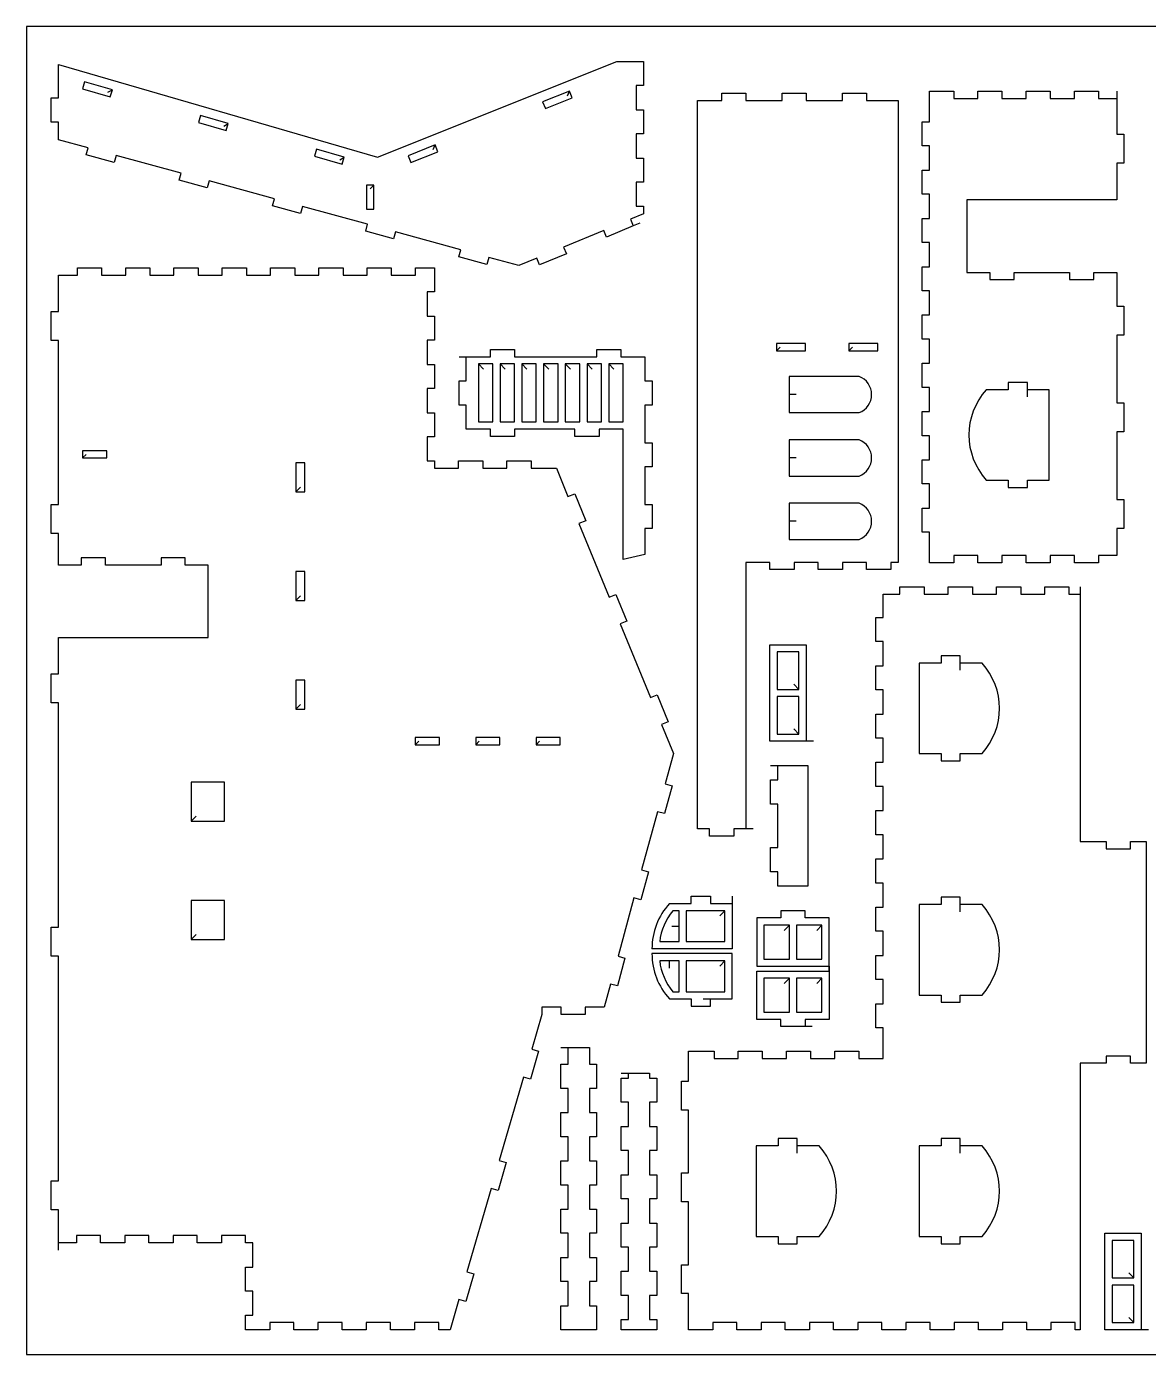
# Model space of a CAD drawing. Extents: x 0 to 800, y 0 to 550.
# Drawn here: x 0 to 465, y 0 to 550 of the extents above; entities that cross this region are included whole.
import ezdxf

# ---------------------------------------------------------------- set-up
doc = ezdxf.new("R2010")
doc.units = 0
doc.header["$MEASUREMENT"] = 0
doc.layers.add('DEFAULT', color=7, linetype='Continuous')
doc.layers.add('Layer1', color=150, linetype='Continuous')

msp = doc.modelspace()

# ---------------------------------------------------------------- linework, layer by layer
at = {"layer": 'DEFAULT'}
for p, q in [((13.1776, 520.4384), (13.1776, 534.2946)), ((13.1776, 534.2946), (145.3097, 495.8545)), ((145.3097, 495.8545), (244.4412, 535.5557)), ((244.4412, 535.5557), (255.5104, 535.5557)), ((255.5104, 535.5557), (255.5104, 525.5557)), ((24.006, 527.1472), (23.168, 524.2667)), ((23.168, 524.2667), (34.6903, 520.9146)), ((35.5283, 523.7952), (24.006, 527.1472)), ((33.669, 522.7739), (35.5283, 523.7952)), ((34.6903, 520.9146), (35.5283, 523.7952)), ((224.8575, 523.2725), (213.7177, 518.8112)), ((224.0227, 521.3224), (224.8575, 523.2725)), ((225.9729, 520.4876), (224.8575, 523.2725)), ((255.5104, 525.5557), (252.5104, 525.5557)), ((252.5104, 525.5557), (252.5104, 515.5557)), ((373.9442, 510.5479), (373.9442, 523.1979)), ((373.9442, 523.1979), (383.9442, 523.1979)), ((383.9442, 523.1979), (383.9442, 520.1979)), ((393.9442, 520.1979), (393.9442, 523.1979)), ((393.9442, 523.1979), (403.9442, 523.1979)), ((403.9442, 523.1979), (403.9442, 520.1979)), ((413.9442, 520.1979), (413.9442, 523.1979)), ((413.9442, 523.1979), (423.9442, 523.1979)), ((423.9442, 523.1979), (423.9442, 520.1979)), ((433.9442, 520.1979), (433.9442, 523.1979)), ((433.9442, 523.1979), (443.9442, 523.1979)), ((443.9442, 523.1979), (443.9442, 520.1979)), ((451.4442, 523.1979), (451.4442, 520.1979)), ((10.1776, 510.4384), (10.1776, 520.4384)), ((10.1776, 520.4384), (13.1776, 520.4384)), ((213.7177, 518.8112), (214.833, 516.0262)), ((214.833, 516.0262), (225.9729, 520.4876)), ((277.8703, 217.6518), (277.8703, 519.3756)), ((277.8703, 519.3756), (287.8703, 519.3756)), ((287.8703, 519.3756), (287.8703, 522.3756)), ((287.8703, 522.3756), (297.8703, 522.3756)), ((297.8703, 522.3756), (297.8703, 519.3756)), ((297.8703, 519.3756), (312.8703, 519.3756)), ((312.8703, 519.3756), (312.8703, 522.3756)), ((312.8703, 522.3756), (322.8703, 522.3756)), ((322.8703, 522.3756), (322.8703, 519.3756)), ((322.8703, 519.3756), (337.8703, 519.3756)), ((337.8703, 519.3756), (337.8703, 522.3756)), ((337.8703, 522.3756), (347.8703, 522.3756)), ((347.8703, 522.3756), (347.8703, 519.3756)), ((347.8703, 519.3756), (360.9442, 519.3756)), ((360.9442, 519.3756), (360.9442, 328.0793)), ((383.9442, 520.1979), (393.9442, 520.1979)), ((403.9442, 520.1979), (413.9442, 520.1979)), ((423.9442, 520.1979), (433.9442, 520.1979)), ((443.9442, 520.1979), (451.4442, 520.1979)), ((451.4442, 520.1979), (451.4442, 505.4319)), ((72.0156, 513.1802), (71.1776, 510.2997)), ((83.538, 509.8281), (72.0156, 513.1802)), ((252.5104, 515.5557), (255.5104, 515.5557)), ((255.5104, 515.5557), (255.5104, 505.5557)), ((13.1776, 510.4384), (10.1776, 510.4384)), ((13.1776, 503.1182), (13.1776, 510.4384)), ((71.1776, 510.2997), (82.6999, 506.9476)), ((81.6787, 508.8069), (83.538, 509.8281)), ((82.6999, 506.9476), (83.538, 509.8281)), ((370.9442, 500.5479), (370.9442, 510.5479)), ((370.9442, 510.5479), (373.9442, 510.5479)), ((25.4707, 499.7573), (13.1776, 503.1182)), ((169.1584, 500.9656), (158.0186, 496.5042)), ((168.3236, 499.0154), (169.1584, 500.9656)), ((170.2737, 498.1806), (169.1583, 500.9656)), ((255.5104, 505.5557), (252.5104, 505.5557)), ((252.5104, 505.5557), (252.5104, 495.5557)), ((373.9442, 500.5479), (370.9442, 500.5479)), ((373.9442, 490.5479), (373.9442, 500.5479)), ((451.4442, 505.4319), (454.4442, 505.4319)), ((454.4442, 505.4319), (454.4442, 493.4319)), ((24.6796, 496.8635), (25.4707, 499.7573)), ((36.2548, 493.6989), (24.6796, 496.8635)), ((37.0459, 496.5927), (36.2548, 493.6989)), ((64.0547, 489.2085), (37.0459, 496.5927)), ((120.0253, 499.2132), (119.1872, 496.3326)), ((119.1872, 496.3326), (130.7095, 492.9806)), ((131.5476, 495.8611), (120.0253, 499.2132)), ((129.6883, 494.8399), (131.5476, 495.8611)), ((130.7095, 492.9806), (131.5476, 495.8611)), ((158.0186, 496.5042), (159.1339, 493.7192)), ((159.1339, 493.7192), (170.2737, 498.1806)), ((252.5104, 495.5557), (255.5104, 495.5557)), ((255.5104, 495.5557), (255.5104, 485.5557)), ((370.9442, 480.5479), (370.9442, 490.5479)), ((370.9442, 490.5479), (373.9442, 490.5479)), ((454.4442, 493.4319), (451.4442, 493.4319)), ((451.4442, 493.4319), (451.4442, 478.1979)), ((63.2635, 486.3147), (64.0547, 489.2085)), ((74.8387, 483.1501), (63.2635, 486.3147)), ((75.6299, 486.0439), (74.8387, 483.1501)), ((102.6387, 478.6597), (75.6299, 486.0439)), ((143.8012, 484.3462), (140.8012, 484.3462)), ((140.8012, 484.3462), (140.8012, 474.3462)), ((142.3012, 482.8462), (143.8012, 484.3462)), ((143.8012, 474.3462), (143.8012, 484.3462)), ((255.5104, 485.5557), (252.5104, 485.5557)), ((252.5104, 485.5557), (252.5104, 475.5557)), ((101.8475, 475.7659), (102.6387, 478.6597)), ((373.9442, 480.5479), (370.9442, 480.5479)), ((373.9442, 470.5479), (373.9442, 480.5479)), ((113.4227, 472.6013), (101.8475, 475.7659)), ((114.2139, 475.4951), (113.4227, 472.6013)), ((141.2227, 468.111), (114.2139, 475.4951)), ((140.8012, 474.3462), (143.8012, 474.3462)), ((252.5104, 475.5557), (255.5104, 475.5557)), ((255.5104, 475.5557), (255.5104, 472.4818)), ((451.4442, 478.1979), (389.4442, 478.1979)), ((389.4442, 478.1979), (389.4442, 448.1979)), ((140.4315, 465.2172), (141.2227, 468.111)), ((255.5104, 472.4818), (250.07, 470.2131)), ((250.07, 470.2131), (251.2246, 467.4442)), ((253.9935, 468.5989), (251.2246, 467.4442)), ((370.9442, 460.5479), (370.9442, 470.5479)), ((370.9442, 470.5479), (373.9442, 470.5479)), ((152.0067, 462.0525), (140.4315, 465.2172)), ((152.7979, 464.9463), (152.0067, 462.0525)), ((179.8066, 457.5622), (152.7979, 464.9463)), ((238.9944, 465.5946), (222.381, 458.6668)), ((240.149, 462.8257), (238.9944, 465.5946)), ((251.2246, 467.4442), (240.149, 462.8257)), ((179.0155, 454.6684), (179.8066, 457.5622)), ((222.381, 458.6668), (223.5356, 455.8979)), ((373.9442, 460.5479), (370.9442, 460.5479)), ((373.9442, 450.5479), (373.9442, 460.5479)), ((190.5907, 451.5038), (179.0155, 454.6684)), ((191.3818, 454.3976), (190.5907, 451.5038)), ((203.9216, 450.9692), (191.3818, 454.3976)), ((211.3054, 454.0482), (203.9216, 450.9692)), ((212.46, 451.2793), (211.3054, 454.0482)), ((223.5356, 455.8979), (212.46, 451.2793)), ((13.1777, 431.9984), (13.1777, 446.9984)), ((13.1777, 446.9984), (21.0527, 446.9984)), ((21.0527, 446.9984), (21.0527, 449.9984)), ((21.0527, 449.9984), (31.0527, 449.9984)), ((31.0527, 449.9984), (31.0527, 446.9984)), ((31.0527, 446.9984), (41.0527, 446.9984)), ((41.0527, 446.9984), (41.0527, 449.9984)), ((41.0527, 449.9984), (51.0527, 449.9984)), ((51.0527, 449.9984), (51.0527, 446.9984)), ((51.0527, 446.9984), (61.0527, 446.9984)), ((61.0527, 446.9984), (61.0527, 449.9984)), ((61.0527, 449.9984), (71.0527, 449.9984)), ((71.0527, 449.9984), (71.0527, 446.9984)), ((71.0527, 446.9984), (81.0527, 446.9984)), ((81.0527, 446.9984), (81.0527, 449.9984)), ((81.0527, 449.9984), (91.0527, 449.9984)), ((91.0527, 449.9984), (91.0527, 446.9984)), ((91.0527, 446.9984), (101.0527, 446.9984)), ((101.0527, 446.9984), (101.0527, 449.9984)), ((101.0527, 449.9984), (111.0527, 449.9984)), ((111.0527, 449.9984), (111.0527, 446.9984)), ((111.0527, 446.9984), (121.0527, 446.9984)), ((121.0527, 446.9984), (121.0527, 449.9984)), ((121.0527, 449.9984), (131.0527, 449.9984)), ((131.0527, 449.9984), (131.0527, 446.9984)), ((131.0527, 446.9984), (141.0527, 446.9984)), ((141.0527, 446.9984), (141.0527, 449.9984)), ((141.0527, 449.9984), (151.0527, 449.9984)), ((151.0527, 449.9984), (151.0527, 446.9984)), ((151.0527, 446.9984), (161.0527, 446.9984)), ((161.0527, 446.9984), (161.0527, 449.9984)), ((161.0527, 449.9984), (168.9277, 449.9984)), ((168.9277, 449.9984), (168.9277, 440.0678)), ((370.9442, 440.5479), (370.9442, 450.5479)), ((370.9442, 450.5479), (373.9442, 450.5479)), ((389.4442, 448.1979), (398.9442, 448.1979)), ((398.9442, 448.1979), (398.9442, 445.1979)), ((408.9442, 445.1979), (408.9442, 448.1979)), ((408.9442, 448.1979), (431.9442, 448.1979)), ((431.9442, 448.1979), (431.9442, 445.1979)), ((441.9442, 445.1979), (441.9442, 448.1979)), ((441.9442, 448.1979), (451.4442, 448.1979)), ((451.4442, 448.1979), (451.4442, 434.133)), ((168.9277, 440.0678), (165.9277, 440.0678)), ((165.9277, 440.0678), (165.9277, 430.0678)), ((373.9442, 440.5479), (370.9442, 440.5479)), ((373.9442, 430.5479), (373.9442, 440.5479)), ((398.9442, 445.1979), (408.9442, 445.1979)), ((431.9442, 445.1979), (441.9442, 445.1979)), ((10.1777, 419.9984), (10.1777, 431.9984)), ((10.1777, 431.9984), (13.1777, 431.9984)), ((165.9277, 430.0678), (168.9277, 430.0678)), ((168.9277, 430.0678), (168.9277, 420.0678)), ((370.9442, 420.5479), (370.9442, 430.5479)), ((370.9442, 430.5479), (373.9442, 430.5479)), ((451.4442, 434.133), (454.4442, 434.133)), ((454.4442, 434.133), (454.4442, 422.133)), ((13.1777, 419.9984), (10.1777, 419.9984)), ((13.1777, 351.9984), (13.1777, 419.9984)), ((168.9277, 420.0678), (165.9277, 420.0678)), ((165.9277, 420.0678), (165.9277, 410.0678)), ((322.5703, 418.7429), (310.5703, 418.7429)), ((310.5703, 418.7429), (310.5703, 415.7429)), ((322.5703, 415.7429), (322.5703, 418.7429)), ((352.5703, 418.7429), (340.5703, 418.7429)), ((340.5703, 418.7429), (340.5703, 415.7429)), ((352.5703, 415.7429), (352.5703, 418.7429)), ((373.9442, 420.5479), (370.9442, 420.5479)), ((373.9442, 410.5479), (373.9442, 420.5479)), ((454.4442, 422.133), (451.4442, 422.133)), ((451.4442, 422.133), (451.4442, 394.133)), ((179.1055, 413.2455), (182.1055, 413.2455)), ((182.1055, 413.2455), (192.1055, 413.2455)), ((182.1055, 403.2455), (182.1055, 413.2455)), ((192.1055, 413.2455), (192.1055, 416.2455)), ((192.1055, 416.2455), (202.1055, 416.2455)), ((202.1055, 416.2455), (202.1055, 413.2455)), ((202.1055, 413.2455), (236.1055, 413.2455)), ((236.1055, 413.2455), (236.1055, 416.2455)), ((236.1055, 416.2455), (246.1055, 416.2455)), ((246.1055, 416.2455), (246.1055, 413.2455)), ((246.1055, 413.2455), (256.1055, 413.2455)), ((256.1055, 413.2455), (256.1055, 403.2455)), ((312.0703, 417.2429), (310.5703, 415.7429)), ((310.5703, 415.7429), (322.5703, 415.7429)), ((342.0703, 417.2429), (340.5703, 415.7429)), ((340.5703, 415.7429), (352.5703, 415.7429)), ((165.9277, 410.0678), (168.9277, 410.0678)), ((168.9277, 410.0678), (168.9277, 400.0678)), ((189.2268, 408.1242), (187.1055, 410.2455)), ((187.1055, 410.2455), (187.1055, 386.2455)), ((193.1055, 410.2455), (187.1055, 410.2455)), ((193.1055, 386.2455), (193.1055, 410.2455)), ((198.2268, 408.1242), (196.1055, 410.2455)), ((196.1055, 410.2455), (196.1055, 386.2455)), ((202.1055, 410.2455), (196.1055, 410.2455)), ((202.1055, 386.2455), (202.1055, 410.2455)), ((207.2268, 408.1242), (205.1055, 410.2455)), ((205.1055, 410.2455), (205.1055, 386.2455)), ((211.1055, 410.2455), (205.1055, 410.2455)), ((211.1055, 386.2455), (211.1055, 410.2455)), ((216.2268, 408.1242), (214.1055, 410.2455)), ((214.1055, 410.2455), (214.1055, 386.2455)), ((220.1055, 410.2455), (214.1055, 410.2455)), ((220.1055, 386.2455), (220.1055, 410.2455)), ((225.2268, 408.1242), (223.1055, 410.2455)), ((223.1055, 410.2455), (223.1055, 386.2455)), ((229.1055, 410.2455), (223.1055, 410.2455)), ((229.1055, 386.2455), (229.1055, 410.2455)), ((234.2268, 408.1242), (232.1055, 410.2455)), ((232.1055, 410.2455), (232.1055, 386.2455)), ((238.1055, 410.2455), (232.1055, 410.2455)), ((238.1055, 386.2455), (238.1055, 410.2455)), ((243.2268, 408.1242), (241.1055, 410.2455)), ((241.1055, 410.2455), (241.1055, 386.2455)), ((247.1055, 410.2455), (241.1055, 410.2455)), ((247.1055, 386.2455), (247.1055, 410.2455)), ((370.9442, 400.5479), (370.9442, 410.5479)), ((370.9442, 410.5479), (373.9442, 410.5479)), ((179.1055, 393.2455), (179.1055, 403.2455)), ((179.1055, 403.2455), (182.1055, 403.2455)), ((256.1055, 403.2455), (259.1055, 403.2455)), ((259.1055, 403.2455), (259.1055, 393.2455)), ((344.7442, 405.0793), (315.7442, 405.0793)), ((315.7442, 405.0793), (315.7442, 397.5793)), ((414.4442, 402.6015), (406.4442, 402.6015)), ((406.4442, 402.6015), (406.4442, 399.6015)), ((414.4442, 399.6015), (414.4442, 402.6015)), ((168.9277, 400.0678), (165.9277, 400.0678)), ((165.9277, 400.0678), (165.9277, 390.0678)), ((318.7442, 397.5793), (315.7442, 397.5793)), ((315.7442, 397.5793), (315.7442, 390.0793)), ((373.9442, 400.5479), (370.9442, 400.5479)), ((373.9442, 390.5479), (373.9442, 400.5479)), ((406.4442, 399.6015), (397.4442, 399.6015)), ((414.4442, 396.6015), (414.4442, 399.6015)), ((423.4442, 399.6015), (414.4442, 399.6015)), ((423.4442, 362.1015), (423.4442, 399.6015)), ((182.1055, 393.2455), (179.1055, 393.2455)), ((182.1055, 383.2455), (182.1055, 393.2455)), ((259.1055, 393.2455), (256.1055, 393.2455)), ((256.1055, 393.2455), (256.1055, 377.6455)), ((370.9442, 380.5479), (370.9442, 390.5479)), ((370.9442, 390.5479), (373.9442, 390.5479)), ((451.4442, 394.133), (454.4442, 394.133)), ((454.4442, 394.133), (454.4442, 382.133)), ((165.9277, 390.0678), (168.9277, 390.0678)), ((168.9277, 390.0678), (168.9277, 380.0678)), ((187.1055, 386.2455), (193.1055, 386.2455)), ((196.1055, 386.2455), (202.1055, 386.2455)), ((205.1055, 386.2455), (211.1055, 386.2455)), ((214.1055, 386.2455), (220.1055, 386.2455)), ((223.1055, 386.2455), (229.1055, 386.2455)), ((232.1055, 386.2455), (238.1055, 386.2455)), ((241.1055, 386.2455), (247.1055, 386.2455)), ((315.7442, 390.0793), (344.7442, 390.0793)), ((168.9277, 380.0678), (165.9277, 380.0678)), ((165.9277, 380.0678), (165.9277, 370.0678)), ((192.1055, 383.2455), (182.1055, 383.2455)), ((192.1055, 380.2455), (192.1055, 383.2455)), ((202.1055, 380.2455), (192.1055, 380.2455)), ((227.1055, 383.2455), (202.1055, 383.2455)), ((202.1055, 383.2455), (202.1055, 380.2455)), ((227.1055, 380.2455), (227.1055, 383.2455)), ((237.1055, 380.2455), (227.1055, 380.2455)), ((247.1055, 383.2455), (237.1055, 383.2455)), ((237.1055, 383.2455), (237.1055, 380.2455)), ((247.1055, 329.3232), (247.1055, 383.2455)), ((373.9442, 380.5479), (370.9442, 380.5479)), ((373.9442, 370.5479), (373.9442, 380.5479)), ((454.4442, 382.133), (451.4442, 382.133)), ((451.4442, 382.133), (451.4442, 354.133)), ((33.1777, 374.3109), (23.1777, 374.3109)), ((23.1777, 374.3109), (23.1777, 371.3109)), ((33.1777, 371.3109), (33.1777, 374.3109)), ((256.1055, 377.6455), (259.1055, 377.6455)), ((259.1055, 377.6455), (259.1055, 367.6455)), ((344.7442, 378.8293), (315.7442, 378.8293)), ((315.7442, 378.8293), (315.7442, 371.3293)), ((24.6777, 372.8109), (23.1777, 371.3109)), ((23.1777, 371.3109), (33.1777, 371.3109)), ((115.2878, 369.3109), (111.4939, 369.3109)), ((111.4939, 369.3109), (111.4939, 357.3109)), ((115.2878, 357.3109), (115.2878, 369.3109)), ((165.9277, 370.0678), (168.9277, 370.0678)), ((168.9277, 370.0678), (168.9277, 367.0678)), ((178.9277, 367.0678), (178.9277, 370.0678)), ((178.9277, 370.0678), (188.9277, 370.0678)), ((188.9277, 370.0678), (188.9277, 367.0678)), ((198.9277, 367.0678), (198.9277, 370.0678)), ((198.9277, 370.0678), (208.9277, 370.0678)), ((208.9277, 370.0678), (208.9277, 367.0678)), ((318.7442, 371.3293), (315.7442, 371.3293)), ((315.7442, 371.3293), (315.7442, 363.8293)), ((370.9442, 360.5479), (370.9442, 370.5479)), ((370.9442, 370.5479), (373.9442, 370.5479)), ((168.9277, 367.0678), (178.9277, 367.0678)), ((188.9277, 367.0678), (198.9277, 367.0678)), ((208.9277, 367.0678), (219.391, 367.0678)), ((219.391, 367.0678), (224.2186, 355.3017)), ((259.1055, 367.6455), (256.1055, 367.6455)), ((256.1055, 367.6455), (256.1055, 352.0455)), ((315.7442, 363.8293), (344.7442, 363.8293)), ((113.3909, 359.2078), (111.4939, 357.3109)), ((373.9442, 360.5479), (370.9442, 360.5479)), ((373.9442, 350.5479), (373.9442, 360.5479)), ((397.4442, 362.1015), (406.4442, 362.1015)), ((406.4442, 362.1015), (406.4442, 359.1015)), ((406.4442, 359.1015), (414.4442, 359.1015)), ((414.4442, 359.1015), (414.4442, 362.1015)), ((414.4442, 362.1015), (423.4442, 362.1015)), ((111.4939, 357.3109), (115.2878, 357.3109)), ((224.2186, 355.3017), (226.9941, 356.4405)), ((226.9941, 356.4405), (231.5491, 345.3386)), ((256.1055, 352.0455), (259.1055, 352.0455)), ((259.1055, 352.0455), (259.1055, 342.0455)), ((344.7442, 352.5793), (315.7442, 352.5793)), ((315.7442, 352.5793), (315.7442, 345.0793)), ((451.4442, 354.133), (454.4442, 354.133)), ((454.4442, 354.133), (454.4442, 342.133)), ((10.1777, 339.9984), (10.1777, 351.9984)), ((10.1777, 351.9984), (13.1777, 351.9984)), ((370.9442, 340.5479), (370.9442, 350.5479)), ((370.9442, 350.5479), (373.9442, 350.5479)), ((231.5491, 345.3386), (228.7737, 344.1998)), ((228.7737, 344.1998), (241.3, 313.6697)), ((259.1055, 342.0455), (256.1055, 342.0455)), ((256.1055, 342.0455), (256.1055, 331.3162)), ((318.7442, 345.0793), (315.7442, 345.0793)), ((315.7442, 345.0793), (315.7442, 337.5793)), ((454.4442, 342.133), (451.4442, 342.133)), ((451.4442, 342.133), (451.4442, 330.9015)), ((13.1777, 339.9984), (10.1777, 339.9984)), ((13.1777, 326.9294), (13.1777, 339.9984)), ((315.7442, 337.5793), (344.7442, 337.5793)), ((373.9442, 340.5479), (370.9442, 340.5479)), ((373.9442, 327.9015), (373.9442, 340.5479)), ((256.1055, 331.3162), (247.1055, 329.3232)), ((393.9442, 330.9015), (383.9442, 330.9015)), ((383.9442, 330.9015), (383.9442, 327.9015)), ((393.9442, 327.9015), (393.9442, 330.9015)), ((413.9442, 330.9015), (403.9442, 330.9015)), ((403.9442, 330.9015), (403.9442, 327.9015)), ((413.9442, 327.9015), (413.9442, 330.9015)), ((433.9442, 330.9015), (423.9442, 330.9015)), ((423.9442, 330.9015), (423.9442, 327.9015)), ((433.9442, 327.9015), (433.9442, 330.9015)), ((451.4442, 330.9015), (443.9442, 330.9015)), ((443.9442, 330.9015), (443.9442, 327.9015)), ((22.6777, 326.9294), (13.1777, 326.9294)), ((32.6777, 329.9294), (22.6777, 329.9294)), ((22.6777, 329.9294), (22.6777, 326.9294)), ((32.6777, 326.9294), (32.6777, 329.9294)), ((55.6777, 326.9294), (32.6777, 326.9294)), ((65.6777, 329.9294), (55.6777, 329.9294)), ((55.6777, 329.9294), (55.6777, 326.9294)), ((65.6777, 326.9294), (65.6777, 329.9294)), ((75.1777, 326.9294), (65.6777, 326.9294)), ((75.1777, 296.9294), (75.1777, 326.9294)), ((307.8703, 328.0793), (297.8703, 328.0793)), ((297.8703, 328.0793), (297.8703, 217.6518)), ((307.8703, 325.0793), (307.8703, 328.0793)), ((317.8703, 325.0793), (307.8703, 325.0793)), ((327.8703, 328.0793), (317.8703, 328.0793)), ((317.8703, 328.0793), (317.8703, 325.0793)), ((327.8703, 325.0793), (327.8703, 328.0793)), ((337.8703, 325.0793), (327.8703, 325.0793)), ((347.8703, 328.0793), (337.8703, 328.0793)), ((337.8703, 328.0793), (337.8703, 325.0793)), ((347.8703, 325.0793), (347.8703, 328.0793)), ((357.8703, 325.0793), (347.8703, 325.0793)), ((360.9442, 328.0793), (357.8703, 328.0793)), ((357.8703, 328.0793), (357.8703, 325.0793)), ((383.9442, 327.9015), (373.9442, 327.9015)), ((403.9442, 327.9015), (393.9442, 327.9015)), ((423.9442, 327.9015), (413.9442, 327.9015)), ((443.9442, 327.9015), (433.9442, 327.9015)), ((115.2878, 324.3109), (111.4939, 324.3109)), ((111.4939, 324.3109), (111.4939, 312.3109)), ((115.2878, 312.3109), (115.2878, 324.3109)), ((113.3909, 314.2078), (111.4939, 312.3109)), ((241.3, 313.6697), (244.0755, 314.8085)), ((244.0755, 314.8085), (248.6305, 303.7066)), ((354.6865, 305.2552), (354.6865, 314.9015)), ((354.6865, 314.9015), (361.6865, 314.9015)), ((361.6865, 314.9015), (361.6865, 317.9015)), ((361.6865, 317.9015), (371.6865, 317.9015)), ((371.6865, 317.9015), (371.6865, 314.9015)), ((371.6865, 314.9015), (381.6865, 314.9015)), ((381.6865, 314.9015), (381.6865, 317.9015)), ((381.6865, 317.9015), (391.6865, 317.9015)), ((391.6865, 317.9015), (391.6865, 314.9015)), ((391.6865, 314.9015), (401.6865, 314.9015)), ((401.6865, 314.9015), (401.6865, 317.9015)), ((401.6865, 317.9015), (411.6865, 317.9015)), ((411.6865, 317.9015), (411.6865, 314.9015)), ((411.6865, 314.9015), (421.6865, 314.9015)), ((421.6865, 314.9015), (421.6865, 317.9015)), ((421.6865, 317.9015), (431.6865, 317.9015)), ((431.6865, 317.9015), (431.6865, 314.9015)), ((431.6865, 314.9015), (436.3797, 314.9015)), ((436.3797, 317.9015), (436.3797, 314.9015)), ((436.3797, 314.9015), (436.3797, 212.4324)), ((111.4939, 312.3109), (115.2878, 312.3109)), ((248.6305, 303.7066), (245.8551, 302.5679)), ((245.8551, 302.5679), (258.3815, 272.0377)), ((351.6865, 295.2552), (351.6865, 305.2552)), ((351.6865, 305.2552), (354.6865, 305.2552)), ((13.1777, 281.9098), (13.1777, 296.9294)), ((13.1777, 296.9294), (75.1777, 296.9294)), ((307.8703, 253.9607), (307.8703, 293.9607)), ((307.8703, 293.9607), (322.8703, 293.9607)), ((322.8703, 293.9607), (322.8703, 253.9607)), ((354.6865, 295.2552), (351.6865, 295.2552)), ((354.6865, 285.2552), (354.6865, 295.2552)), ((319.8703, 290.9607), (310.8703, 290.9607)), ((310.8703, 290.9607), (310.8703, 275.4607)), ((319.8703, 275.4607), (319.8703, 290.9607)), ((378.6865, 286.3777), (369.6865, 286.3777)), ((369.6865, 286.3777), (369.6865, 248.8777)), ((386.6865, 289.3777), (378.6865, 289.3777)), ((378.6865, 289.3777), (378.6865, 286.3777)), ((386.6865, 286.3777), (386.6865, 289.3777)), ((386.6865, 283.3777), (386.6865, 286.3777)), ((395.6865, 286.3777), (386.6865, 286.3777)), ((10.1777, 269.9098), (10.1777, 281.9098)), ((10.1777, 281.9098), (13.1777, 281.9098)), ((351.6865, 275.2552), (351.6865, 285.2552)), ((351.6865, 285.2552), (354.6865, 285.2552)), ((115.2878, 279.3109), (111.4939, 279.3109)), ((111.4939, 279.3109), (111.4939, 267.3109)), ((115.2878, 267.3109), (115.2878, 279.3109)), ((310.8703, 275.4607), (319.8703, 275.4607)), ((317.7489, 277.5821), (319.8703, 275.4607)), ((354.6865, 275.2552), (351.6865, 275.2552)), ((354.6865, 265.2552), (354.6865, 275.2552)), ((13.1777, 269.9098), (10.1777, 269.9098)), ((13.1777, 176.9098), (13.1777, 269.9098)), ((258.3815, 272.0377), (261.157, 273.1765)), ((261.157, 273.1765), (265.7122, 262.0746)), ((319.8703, 272.4607), (310.8703, 272.4607)), ((310.8703, 272.4607), (310.8703, 256.9607)), ((319.8703, 256.9607), (319.8703, 272.4607)), ((113.3909, 269.2078), (111.4939, 267.3109)), ((111.4939, 267.3109), (115.2878, 267.3109)), ((351.6865, 255.2552), (351.6865, 265.2552)), ((351.6865, 265.2552), (354.6865, 265.2552)), ((265.7122, 262.0746), (262.9366, 260.9359)), ((262.9366, 260.9359), (267.8713, 248.9089)), ((317.7489, 259.0821), (319.8703, 256.9607)), ((170.9855, 255.5105), (160.9855, 255.5105)), ((160.9855, 255.5105), (160.9855, 252.5105)), ((162.4855, 254.0105), (160.9855, 252.5105)), ((170.9855, 252.5105), (170.9855, 255.5105)), ((195.9855, 255.5105), (185.9855, 255.5105)), ((185.9855, 255.5105), (185.9855, 252.5105)), ((187.4855, 254.0105), (185.9855, 252.5105)), ((195.9855, 252.5105), (195.9855, 255.5105)), ((220.9855, 255.5105), (210.9855, 255.5105)), ((210.9855, 255.5105), (210.9855, 252.5105)), ((212.4855, 254.0105), (210.9855, 252.5105)), ((220.9855, 252.5105), (220.9855, 255.5105)), ((322.8703, 253.9607), (307.8703, 253.9607)), ((310.8703, 256.9607), (319.8703, 256.9607)), ((325.8703, 253.9607), (322.8703, 253.9607)), ((354.6865, 255.2552), (351.6865, 255.2552)), ((354.6865, 245.2552), (354.6865, 255.2552)), ((160.9855, 252.5105), (170.9855, 252.5105)), ((185.9855, 252.5105), (195.9855, 252.5105)), ((210.9855, 252.5105), (220.9855, 252.5105)), ((267.8713, 248.9089), (264.4429, 236.3691)), ((369.6865, 248.8777), (378.6865, 248.8777)), ((378.6865, 248.8777), (378.6865, 245.8777)), ((386.6865, 245.8777), (386.6865, 248.8777)), ((386.6865, 248.8777), (395.6865, 248.8777)), ((308.0481, 243.9607), (311.0481, 243.9607)), ((311.0481, 243.9607), (323.5481, 243.9607)), ((311.0481, 237.9607), (311.0481, 243.9607)), ((323.5481, 243.9607), (323.5481, 193.9607)), ((351.6865, 235.2552), (351.6865, 245.2552)), ((351.6865, 245.2552), (354.6865, 245.2552)), ((378.6865, 245.8777), (386.6865, 245.8777)), ((82.0088, 237.0977), (68.1561, 237.0977)), ((68.1561, 237.0977), (68.1561, 220.8562)), ((82.0088, 220.8562), (82.0088, 237.0977)), ((308.0481, 227.9607), (308.0481, 237.9607)), ((308.0481, 237.9607), (311.0481, 237.9607)), ((267.3367, 235.5779), (264.1721, 224.0027)), ((264.4429, 236.3691), (267.3367, 235.5779)), ((354.6865, 235.2552), (351.6865, 235.2552)), ((354.6865, 225.2552), (354.6865, 235.2552)), ((311.0481, 227.9607), (308.0481, 227.9607)), ((311.0481, 209.9607), (311.0481, 227.9607)), ((70.2775, 222.9776), (68.1561, 220.8562)), ((68.1561, 220.8562), (82.0088, 220.8562)), ((261.2783, 224.7939), (254.6853, 200.6789)), ((264.1721, 224.0027), (261.2783, 224.7939)), ((351.6865, 215.2552), (351.6865, 225.2552)), ((351.6865, 225.2552), (354.6865, 225.2552)), ((282.8703, 217.6518), (277.8703, 217.6518)), ((282.8703, 214.6518), (282.8703, 217.6518)), ((292.8703, 214.6518), (282.8703, 214.6518)), ((297.8703, 217.6518), (292.8703, 217.6518)), ((292.8703, 217.6518), (292.8703, 214.6518)), ((300.8703, 217.6518), (297.8703, 217.6518)), ((354.6865, 215.2552), (351.6865, 215.2552)), ((354.6865, 205.2552), (354.6865, 215.2552)), ((308.0481, 199.9607), (308.0481, 209.9607)), ((308.0481, 209.9607), (311.0481, 209.9607)), ((436.3797, 212.4324), (447.1115, 212.4324)), ((447.1115, 212.4324), (447.1115, 209.4324)), ((447.1115, 209.4324), (457.1115, 209.4324)), ((457.1115, 209.4324), (457.1115, 212.4324)), ((457.1115, 212.4324), (463.6115, 212.4324)), ((463.6115, 212.4324), (463.6115, 120.6052)), ((351.6865, 195.2552), (351.6865, 205.2552)), ((351.6865, 205.2552), (354.6865, 205.2552)), ((257.5791, 199.8877), (254.4144, 188.3125)), ((254.6853, 200.6789), (257.5791, 199.8877)), ((311.0481, 199.9607), (308.0481, 199.9607)), ((311.0481, 193.9607), (311.0481, 199.9607)), ((323.5481, 193.9607), (311.0481, 193.9607)), ((354.6865, 195.2552), (351.6865, 195.2552)), ((354.6865, 185.2552), (354.6865, 195.2552)), ((82.0088, 188.0566), (68.1561, 188.0566)), ((68.1561, 188.0566), (68.1561, 171.8152)), ((82.0088, 171.8152), (82.0088, 188.0566)), ((251.5206, 189.1037), (244.9277, 164.9887)), ((254.4144, 188.3125), (251.5206, 189.1037)), ((275.2049, 186.7501), (275.2049, 189.7501)), ((275.2049, 189.7501), (283.2049, 189.7501)), ((283.2049, 189.7501), (283.2049, 186.7501)), ((292.2049, 189.7501), (292.2049, 186.7501)), ((386.6865, 189.3777), (378.6865, 189.3777)), ((378.6865, 189.3777), (378.6865, 186.3777)), ((386.6865, 186.3777), (386.6865, 189.3777)), ((266.2049, 186.7501), (275.2049, 186.7501)), ((270.205, 183.7501), (267.5851, 183.7501)), ((270.205, 177.3751), (270.205, 183.7501)), ((289.2049, 183.7501), (273.2049, 183.7501)), ((273.2049, 183.7501), (273.2049, 171.0001)), ((283.2049, 186.7501), (292.2049, 186.7501)), ((287.0835, 181.6288), (289.2049, 183.7501)), ((289.2049, 171.0001), (289.2049, 183.7501)), ((292.2049, 186.7501), (292.2049, 168.0001)), ((322.3827, 183.783), (312.3827, 183.783)), ((312.3827, 183.783), (312.3827, 180.783)), ((322.3827, 180.783), (322.3827, 183.783)), ((351.6865, 175.2552), (351.6865, 185.2552)), ((351.6865, 185.2552), (354.6865, 185.2552)), ((378.6865, 186.3777), (369.6865, 186.3777)), ((369.6865, 186.3777), (369.6865, 148.8777)), ((386.6865, 183.3777), (386.6865, 186.3777)), ((395.6865, 186.3777), (386.6865, 186.3777)), ((10.1777, 164.9098), (10.1777, 176.9098)), ((10.1777, 176.9098), (13.1777, 176.9098)), ((267.205, 177.3751), (270.205, 177.3751)), ((270.2049, 171.0001), (270.2049, 177.3751)), ((312.3827, 180.783), (302.3827, 180.783)), ((302.3827, 180.783), (302.3827, 160.783)), ((315.8827, 177.783), (305.3827, 177.783)), ((305.3827, 177.783), (305.3827, 163.783)), ((313.7614, 175.6616), (315.8827, 177.783)), ((315.8827, 163.783), (315.8827, 177.783)), ((329.3827, 177.783), (318.8827, 177.783)), ((318.8827, 177.783), (318.8827, 163.783)), ((332.3827, 180.783), (322.3827, 180.783)), ((327.2614, 175.6616), (329.3827, 177.783)), ((329.3827, 163.783), (329.3827, 177.783)), ((332.3827, 158.783), (332.3827, 180.783)), ((70.2775, 173.9365), (68.1561, 171.8152)), ((68.1561, 171.8152), (82.0088, 171.8152)), ((262.1806, 171.0001), (270.2049, 171.0001)), ((273.2049, 171.0001), (289.2049, 171.0001)), ((354.6865, 175.2552), (351.6865, 175.2552)), ((354.6865, 165.2552), (354.6865, 175.2552)), ((292.2049, 168.0001), (259, 168.0001)), ((292.205, 166.0001), (259.0001, 166.0001)), ((292.205, 147.2501), (292.205, 166.0001)), ((351.6865, 155.2552), (351.6865, 165.2552)), ((351.6865, 165.2552), (354.6865, 165.2552)), ((13.1777, 164.9098), (10.1777, 164.9098)), ((13.1777, 71.9098), (13.1777, 164.9098)), ((247.8215, 164.1975), (244.6568, 152.6223)), ((244.9277, 164.9887), (247.8215, 164.1975)), ((266.1927, 163.0001), (262.1806, 163.0001)), ((266.1927, 160.0001), (266.1927, 163.0001)), ((270.205, 163.0001), (266.1927, 163.0001)), ((270.205, 150.2501), (270.205, 163.0001)), ((289.2049, 163.0001), (273.2049, 163.0001)), ((273.2049, 163.0001), (273.2049, 150.2501)), ((287.0835, 160.8788), (289.2049, 163.0001)), ((289.2049, 150.2501), (289.2049, 163.0001)), ((302.3827, 160.783), (332.3827, 160.783)), ((305.3827, 163.783), (315.8827, 163.783)), ((318.8827, 163.783), (329.3827, 163.783)), ((332.3827, 160.783), (332.3827, 138.783)), ((302.3827, 138.783), (302.3827, 158.783)), ((302.3827, 158.783), (332.3827, 158.783)), ((315.8827, 155.783), (305.3827, 155.783)), ((305.3827, 155.783), (305.3827, 141.783)), ((313.7614, 153.6616), (315.8827, 155.783)), ((315.8827, 141.783), (315.8827, 155.783)), ((329.3827, 155.783), (318.8827, 155.783)), ((318.8827, 155.783), (318.8827, 141.783)), ((327.2614, 153.6616), (329.3827, 155.783)), ((329.3827, 141.783), (329.3827, 155.783)), ((354.6865, 155.2552), (351.6865, 155.2552)), ((354.6865, 145.2552), (354.6865, 155.2552)), ((241.763, 153.4135), (239.1351, 143.8012)), ((244.6568, 152.6223), (241.763, 153.4135)), ((267.5851, 150.2501), (270.205, 150.2501)), ((273.2049, 150.2501), (289.2049, 150.2501)), ((369.6865, 148.8777), (378.6865, 148.8777)), ((378.6865, 148.8777), (378.6865, 145.8777)), ((386.6865, 145.8777), (386.6865, 148.8777)), ((386.6865, 148.8777), (395.6865, 148.8777)), ((221.372, 143.8012), (213.372, 143.8012)), ((213.372, 143.8012), (213.372, 140.8012)), ((221.372, 140.8012), (221.372, 143.8012)), ((239.1351, 143.8012), (231.372, 143.8012)), ((231.372, 143.8012), (231.372, 140.8012)), ((266.205, 147.2501), (275.205, 147.2501)), ((275.205, 147.2501), (275.205, 144.2501)), ((275.205, 144.2501), (283.205, 144.2501)), ((280.205, 147.2501), (283.205, 147.2501)), ((283.205, 147.2501), (292.205, 147.2501)), ((283.205, 144.2501), (283.205, 147.2501)), ((351.6865, 135.2552), (351.6865, 145.2552)), ((351.6865, 145.2552), (354.6865, 145.2552)), ((378.6865, 145.8777), (386.6865, 145.8777)), ((213.372, 140.8012), (209.1819, 126.3984)), ((231.372, 140.8012), (221.372, 140.8012)), ((312.3827, 138.783), (302.3827, 138.783)), ((305.3827, 141.783), (315.8827, 141.783)), ((312.3827, 135.783), (312.3827, 138.783)), ((318.8827, 141.783), (329.3827, 141.783)), ((332.3827, 138.783), (322.3827, 138.783)), ((322.3827, 138.783), (322.3827, 135.783)), ((322.3827, 135.783), (312.3827, 135.783)), ((325.3827, 135.783), (322.3827, 135.783)), ((354.6865, 135.2552), (351.6865, 135.2552)), ((354.6865, 122.6052), (354.6865, 135.2552)), ((221.3108, 127.1777), (224.3108, 127.1777)), ((224.3108, 127.1777), (233.0708, 127.1777)), ((224.3108, 120.1777), (224.3108, 127.1777)), ((233.0708, 127.1777), (233.0708, 120.1777)), ((212.0625, 125.5603), (208.7104, 114.038)), ((209.1819, 126.3984), (212.0625, 125.5603)), ((274.1865, 113.1777), (274.1865, 125.6052)), ((274.1865, 125.6052), (284.6865, 125.6052)), ((284.6865, 125.6052), (284.6865, 122.6052)), ((284.6865, 122.6052), (294.6865, 122.6052)), ((294.6865, 122.6052), (294.6865, 125.6052)), ((294.6865, 125.6052), (304.6865, 125.6052)), ((304.6865, 125.6052), (304.6865, 122.6052)), ((304.6865, 122.6052), (314.6865, 122.6052)), ((314.6865, 122.6052), (314.6865, 125.6052)), ((314.6865, 125.6052), (324.6865, 125.6052)), ((324.6865, 125.6052), (324.6865, 122.6052)), ((324.6865, 122.6052), (334.6865, 122.6052)), ((334.6865, 122.6052), (334.6865, 125.6052)), ((334.6865, 125.6052), (344.6865, 125.6052)), ((344.6865, 125.6052), (344.6865, 122.6052)), ((344.6865, 122.6052), (354.6865, 122.6052)), ((457.1115, 123.6052), (447.1115, 123.6052)), ((447.1115, 123.6052), (447.1115, 120.6052)), ((457.1115, 120.6052), (457.1115, 123.6052)), ((221.3108, 110.1777), (221.3108, 120.1777)), ((221.3108, 120.1777), (224.3108, 120.1777)), ((233.0708, 120.1777), (236.0708, 120.1777)), ((236.0708, 120.1777), (236.0708, 110.1777)), ((246.2487, 116.4416), (249.2487, 116.4416)), ((249.2487, 116.4416), (258.0088, 116.4416)), ((249.2487, 114.4416), (249.2487, 116.4416)), ((258.0088, 116.4416), (258.0088, 114.4416)), ((447.1115, 120.6052), (436.3797, 120.6052)), ((436.3797, 120.6052), (436.3797, 10.1777)), ((463.6115, 120.6052), (457.1115, 120.6052)), ((205.8298, 114.8761), (195.7736, 80.3091)), ((208.7104, 114.038), (205.8298, 114.8761)), ((224.3108, 110.1777), (221.3108, 110.1777)), ((224.3108, 100.1777), (224.3108, 110.1777)), ((236.0708, 110.1777), (233.0708, 110.1777)), ((233.0708, 110.1777), (233.0708, 100.1777)), ((246.2487, 104.4416), (246.2487, 114.4416)), ((246.2487, 114.4416), (249.2487, 114.4416)), ((258.0088, 114.4416), (261.0088, 114.4416)), ((261.0088, 114.4416), (261.0088, 104.4416)), ((271.1865, 101.1777), (271.1865, 113.1777)), ((271.1865, 113.1777), (274.1865, 113.1777)), ((221.3108, 90.1777), (221.3108, 100.1777)), ((221.3108, 100.1777), (224.3108, 100.1777)), ((233.0708, 100.1777), (236.0708, 100.1777)), ((236.0708, 100.1777), (236.0708, 90.1777)), ((249.2487, 104.4416), (246.2487, 104.4416)), ((249.2487, 94.4416), (249.2487, 104.4416)), ((261.0088, 104.4416), (258.0088, 104.4416)), ((258.0088, 104.4416), (258.0088, 94.4416)), ((274.1865, 101.1777), (271.1865, 101.1777)), ((274.1865, 75.1777), (274.1865, 101.1777)), ((246.2487, 84.4416), (246.2487, 94.4416)), ((246.2487, 94.4416), (249.2487, 94.4416)), ((258.0088, 94.4416), (261.0088, 94.4416)), ((261.0088, 94.4416), (261.0088, 84.4416)), ((224.3108, 90.1777), (221.3108, 90.1777)), ((224.3108, 80.1777), (224.3108, 90.1777)), ((236.0708, 90.1777), (233.0708, 90.1777)), ((233.0708, 90.1777), (233.0708, 80.1777)), ((319.1865, 89.3777), (311.1865, 89.3777)), ((311.1865, 89.3777), (311.1865, 86.3777)), ((319.1865, 86.3777), (319.1865, 89.3777)), ((386.6865, 89.3777), (378.6865, 89.3777)), ((378.6865, 89.3777), (378.6865, 86.3777)), ((386.6865, 86.3777), (386.6865, 89.3777)), ((249.2487, 84.4416), (246.2487, 84.4416)), ((249.2487, 74.4416), (249.2487, 84.4416)), ((261.0088, 84.4416), (258.0088, 84.4416)), ((258.0088, 84.4416), (258.0088, 74.4416)), ((311.1865, 86.3777), (302.1865, 86.3777)), ((302.1865, 86.3777), (302.1865, 48.8777)), ((319.1865, 83.3777), (319.1865, 86.3777)), ((328.1865, 86.3777), (319.1865, 86.3777)), ((378.6865, 86.3777), (369.6865, 86.3777)), ((369.6865, 86.3777), (369.6865, 48.8777)), ((386.6865, 83.3777), (386.6865, 86.3777)), ((395.6865, 86.3777), (386.6865, 86.3777)), ((198.6542, 79.4711), (195.3021, 67.9488)), ((195.7736, 80.3091), (198.6542, 79.4711)), ((221.3108, 70.1777), (221.3108, 80.1777)), ((221.3108, 80.1777), (224.3108, 80.1777)), ((233.0708, 80.1777), (236.0708, 80.1777)), ((236.0708, 80.1777), (236.0708, 70.1777)), ((10.1777, 59.9098), (10.1777, 71.9098)), ((10.1777, 71.9098), (13.1777, 71.9098)), ((246.2487, 64.4416), (246.2487, 74.4416)), ((246.2487, 74.4416), (249.2487, 74.4416)), ((258.0088, 74.4416), (261.0088, 74.4416)), ((261.0088, 74.4416), (261.0088, 64.4416)), ((271.1865, 63.1777), (271.1865, 75.1777)), ((271.1865, 75.1777), (274.1865, 75.1777)), ((192.4215, 68.7868), (182.3653, 34.2199)), ((195.3021, 67.9488), (192.4215, 68.7868)), ((224.3108, 70.1777), (221.3108, 70.1777)), ((224.3108, 60.1777), (224.3108, 70.1777)), ((236.0708, 70.1777), (233.0708, 70.1777)), ((233.0708, 70.1777), (233.0708, 60.1777)), ((249.2487, 64.4416), (246.2487, 64.4416)), ((249.2487, 54.4416), (249.2487, 64.4416)), ((261.0088, 64.4416), (258.0088, 64.4416)), ((258.0088, 64.4416), (258.0088, 54.4416)), ((274.1865, 63.1777), (271.1865, 63.1777)), ((274.1865, 37.1777), (274.1865, 63.1777)), ((13.1777, 59.9098), (10.1777, 59.9098)), ((13.1777, 46.2119), (13.1777, 59.9098)), ((221.3108, 50.1777), (221.3108, 60.1777)), ((221.3108, 60.1777), (224.3108, 60.1777)), ((233.0708, 60.1777), (236.0708, 60.1777)), ((236.0708, 60.1777), (236.0708, 50.1777)), ((224.3108, 50.1777), (221.3108, 50.1777)), ((224.3108, 40.1777), (224.3108, 50.1777)), ((236.0708, 50.1777), (233.0708, 50.1777)), ((233.0708, 50.1777), (233.0708, 40.1777)), ((246.2487, 44.4416), (246.2487, 54.4416)), ((246.2487, 54.4416), (249.2487, 54.4416)), ((258.0088, 54.4416), (261.0088, 54.4416)), ((261.0088, 54.4416), (261.0088, 44.4416)), ((446.5575, 10.1778), (446.5575, 50.1778)), ((446.5575, 50.1778), (461.5575, 50.1778)), ((461.5575, 50.1778), (461.5575, 10.1778)), ((20.6776, 46.2119), (13.1776, 46.2119)), ((13.1777, 43.2119), (13.1777, 46.2119)), ((30.6776, 49.2119), (20.6776, 49.2119)), ((20.6776, 49.2119), (20.6776, 46.2119)), ((30.6776, 46.2119), (30.6776, 49.2119)), ((40.6776, 46.2119), (30.6776, 46.2119)), ((50.6776, 49.2119), (40.6776, 49.2119)), ((40.6776, 49.2119), (40.6776, 46.2119)), ((50.6776, 46.2119), (50.6776, 49.2119)), ((60.6776, 46.2119), (50.6776, 46.2119)), ((70.6776, 49.2119), (60.6776, 49.2119)), ((60.6776, 49.2119), (60.6776, 46.2119)), ((70.6776, 46.2119), (70.6776, 49.2119)), ((80.6776, 46.2119), (70.6776, 46.2119)), ((90.6776, 49.2119), (80.6776, 49.2119)), ((80.6776, 49.2119), (80.6776, 46.2119)), ((90.6776, 46.2119), (90.6776, 49.2119)), ((93.6776, 46.2119), (90.6776, 46.2119)), ((93.6776, 36.2119), (93.6776, 46.2119)), ((249.2487, 44.4416), (246.2487, 44.4416)), ((249.2487, 34.4416), (249.2487, 44.4416)), ((261.0088, 44.4416), (258.0088, 44.4416)), ((258.0088, 44.4416), (258.0088, 34.4416)), ((302.1865, 48.8777), (311.1865, 48.8777)), ((311.1865, 48.8777), (311.1865, 45.8777)), ((311.1865, 45.8777), (319.1865, 45.8777)), ((319.1865, 45.8777), (319.1865, 48.8777)), ((319.1865, 48.8777), (328.1865, 48.8777)), ((369.6865, 48.8777), (378.6865, 48.8777)), ((378.6865, 48.8777), (378.6865, 45.8777)), ((378.6865, 45.8777), (386.6865, 45.8777)), ((386.6865, 45.8777), (386.6865, 48.8777)), ((386.6865, 48.8777), (395.6865, 48.8777)), ((458.5575, 47.1778), (449.5575, 47.1778)), ((449.5575, 47.1778), (449.5575, 31.6778)), ((458.5575, 31.6778), (458.5575, 47.1778)), ((221.3108, 30.1777), (221.3108, 40.1777)), ((221.3108, 40.1777), (224.3108, 40.1777)), ((233.0708, 40.1777), (236.0708, 40.1777)), ((236.0708, 40.1777), (236.0708, 30.1777)), ((90.6776, 26.2119), (90.6776, 36.2119)), ((90.6776, 36.2119), (93.6776, 36.2119)), ((185.2458, 33.3819), (181.8937, 21.8596)), ((182.3653, 34.2199), (185.2458, 33.3819)), ((246.2487, 24.4416), (246.2487, 34.4416)), ((246.2487, 34.4416), (249.2487, 34.4416)), ((258.0088, 34.4416), (261.0088, 34.4416)), ((261.0088, 34.4416), (261.0088, 24.4416)), ((271.1865, 25.1777), (271.1865, 37.1777)), ((271.1865, 37.1777), (274.1865, 37.1777)), ((456.4362, 33.7991), (458.5575, 31.6778)), ((224.3108, 30.1777), (221.3108, 30.1777)), ((224.3108, 20.1777), (224.3108, 30.1777)), ((236.0708, 30.1777), (233.0708, 30.1777)), ((233.0708, 30.1777), (233.0708, 20.1777)), ((449.5575, 31.6778), (458.5575, 31.6778)), ((458.5575, 28.6778), (449.5575, 28.6778)), ((449.5575, 28.6778), (449.5575, 13.1778)), ((458.5575, 13.1778), (458.5575, 28.6778)), ((93.6776, 26.2119), (90.6776, 26.2119)), ((93.6776, 16.2119), (93.6776, 26.2119)), ((179.0132, 22.6976), (175.3709, 10.1777)), ((181.8937, 21.8596), (179.0132, 22.6976)), ((249.2487, 24.4416), (246.2487, 24.4416)), ((249.2487, 14.4416), (249.2487, 24.4416)), ((261.0088, 24.4416), (258.0088, 24.4416)), ((258.0088, 24.4416), (258.0088, 14.4416)), ((274.1865, 25.1777), (271.1865, 25.1777)), ((274.1865, 10.1777), (274.1865, 25.1777)), ((221.3108, 10.1777), (221.3108, 20.1777)), ((221.3108, 20.1777), (224.3108, 20.1777)), ((233.0708, 20.1777), (236.0708, 20.1777)), ((236.0708, 20.1777), (236.0708, 10.1777)), ((90.6776, 10.1777), (90.6776, 16.2119)), ((90.6776, 16.2119), (93.6776, 16.2119)), ((110.6776, 13.1777), (100.6776, 13.1777)), ((100.6776, 13.1777), (100.6776, 10.1777)), ((110.6776, 10.1777), (110.6776, 13.1777)), ((130.6776, 13.1777), (120.6776, 13.1777)), ((120.6776, 13.1777), (120.6776, 10.1777)), ((130.6776, 10.1777), (130.6776, 13.1777)), ((150.6776, 13.1777), (140.6776, 13.1777)), ((140.6776, 13.1777), (140.6776, 10.1777)), ((150.6776, 10.1777), (150.6776, 13.1777)), ((170.6776, 13.1777), (160.6776, 13.1777)), ((160.6776, 13.1777), (160.6776, 10.1777)), ((170.6776, 10.1777), (170.6776, 13.1777)), ((246.2487, 10.1777), (246.2487, 14.4416)), ((246.2487, 14.4416), (249.2487, 14.4416)), ((258.0088, 14.4416), (261.0088, 14.4416)), ((261.0088, 14.4416), (261.0088, 10.1777)), ((294.1865, 13.1777), (284.1865, 13.1777)), ((284.1865, 13.1777), (284.1865, 10.1777)), ((294.1865, 10.1777), (294.1865, 13.1777)), ((314.1865, 13.1777), (304.1865, 13.1777)), ((304.1865, 13.1777), (304.1865, 10.1777)), ((314.1865, 10.1777), (314.1865, 13.1777)), ((334.1865, 13.1777), (324.1865, 13.1777)), ((324.1865, 13.1777), (324.1865, 10.1777)), ((334.1865, 10.1777), (334.1865, 13.1777)), ((354.1865, 13.1777), (344.1865, 13.1777)), ((344.1865, 13.1777), (344.1865, 10.1777)), ((354.1865, 10.1777), (354.1865, 13.1777)), ((374.1865, 13.1777), (364.1865, 13.1777)), ((364.1865, 13.1777), (364.1865, 10.1777)), ((374.1865, 10.1777), (374.1865, 13.1777)), ((394.1865, 13.1777), (384.1865, 13.1777)), ((384.1865, 13.1777), (384.1865, 10.1777)), ((394.1865, 10.1777), (394.1865, 13.1777)), ((414.1865, 13.1777), (404.1865, 13.1777)), ((404.1865, 13.1777), (404.1865, 10.1777)), ((414.1865, 10.1777), (414.1865, 13.1777)), ((434.1865, 13.1777), (424.1865, 13.1777)), ((424.1865, 13.1777), (424.1865, 10.1777)), ((434.1865, 10.1777), (434.1865, 13.1777)), ((449.5575, 13.1778), (458.5575, 13.1778)), ((456.4362, 15.2991), (458.5575, 13.1778)), ((100.6776, 10.1777), (90.6776, 10.1777)), ((120.6776, 10.1777), (110.6776, 10.1777)), ((140.6776, 10.1777), (130.6776, 10.1777)), ((160.6776, 10.1777), (150.6776, 10.1777)), ((175.3709, 10.1777), (170.6776, 10.1777)), ((236.0708, 10.1777), (221.3108, 10.1777)), ((261.0088, 10.1777), (246.2487, 10.1777)), ((284.1865, 10.1777), (274.1865, 10.1777)), ((304.1865, 10.1777), (294.1865, 10.1777)), ((324.1865, 10.1777), (314.1865, 10.1777)), ((344.1865, 10.1777), (334.1865, 10.1777)), ((364.1865, 10.1777), (354.1865, 10.1777)), ((384.1865, 10.1777), (374.1865, 10.1777)), ((404.1865, 10.1777), (394.1865, 10.1777)), ((424.1865, 10.1777), (414.1865, 10.1777)), ((436.3797, 10.1777), (434.1865, 10.1777)), ((461.5575, 10.1778), (446.5575, 10.1778)), ((464.5575, 10.1778), (461.5575, 10.1778))]:
    msp.add_line(p, q, dxfattribs=at)
for centre, radius, start, end in [((341.9603, 397.5793), 8, 290.364288, 69.635712), ((418.2393, 380.8515), 28, 137.960457, 222.039543), ((341.9603, 371.3293), 8, 290.364288, 69.635712), ((341.9603, 345.0793), 8, 290.364288, 69.635712), ((374.8914, 267.6277), 28, 317.960457, 42.039543), ((287, 168.0001), 28, 137.960457, 180), ((287, 168.0001), 25, 140.949889, 173.107911), ((374.8914, 167.6277), 28, 317.960457, 42.039543), ((287.0001, 166.0001), 28, 180, 222.039543), ((287, 166.0001), 25, 186.892089, 219.050111), ((307.3914, 67.6277), 28, 317.960457, 42.039543), ((374.8914, 67.6277), 28, 317.960457, 42.039543)]:
    msp.add_arc(centre, radius, start, end, dxfattribs=at)
at = {"layer": 'Layer1'}
msp.add_lwpolyline([(0, 0), (800, 0), (800, 550), (0, 550)], close=True, dxfattribs=at)

doc.saveas('drawing.dxf')
